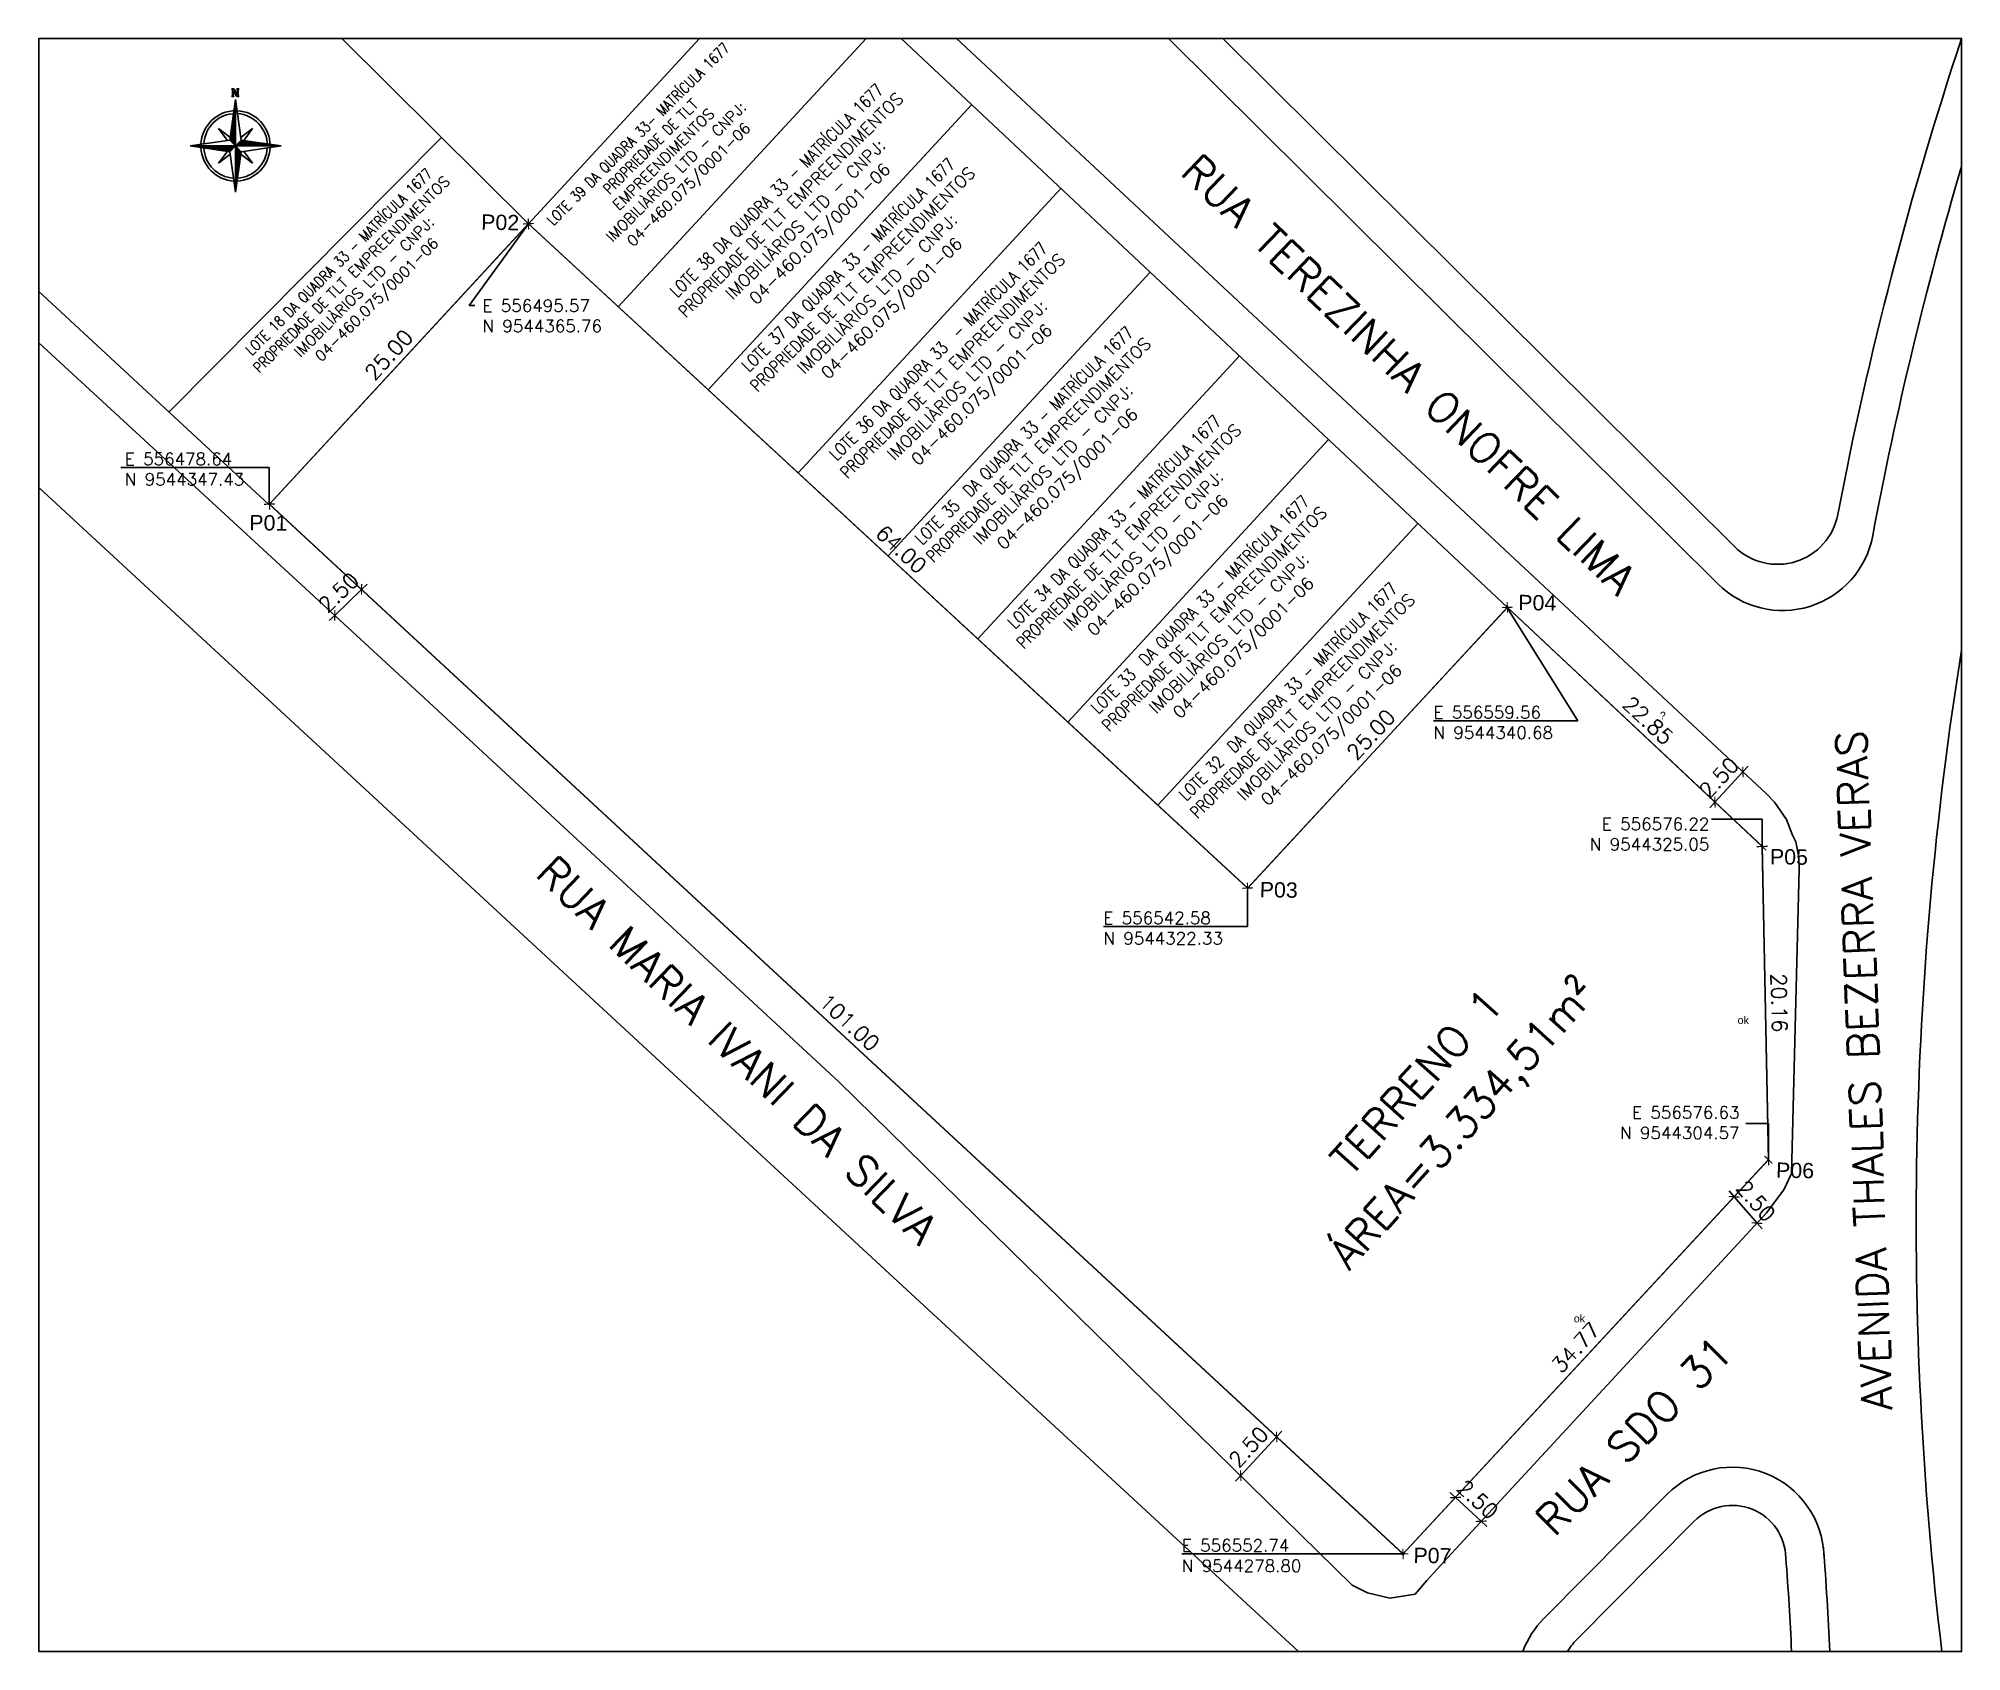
# Model space of a CAD drawing. Header units: millimetres. Extents: x 2888 to 3014, y 1469 to 1574.
import ezdxf
from ezdxf.enums import TextEntityAlignment as Align

# ---------------------------------------------------------------- set-up
doc = ezdxf.new("R2010")
doc.units = ezdxf.units.MM
doc.layers.get('Defpoints').update_dxf_attribs({"color": 250, "true_color": 0x323232})
for name, color, linetype in [('AMARELO', 2, 'Continuous'), ('CINZA', 8, 'Continuous'), ('COD_PONTO', 7, 'Continuous'), ('cotas', 4, 'Continuous'), ('MAGENTA', 6, 'Continuous'), ('QD_LOTE', 1, 'Continuous')]:
    doc.layers.add(name, color=color, linetype=linetype)
doc.layers.add('PONTOS', color=7, linetype='Continuous', lineweight=0)
doc.styles.add('arcad1', font='romans.shx')
doc.styles.add('COTA750', font='ROMANS.SHX', dxfattribs={"height": 1})
doc.styles.add('SIMPLEX', font='simplex', dxfattribs={"height": 0.2})
doc.styles.get("Standard").update_dxf_attribs({"font": 'arial.ttf'})
doc.styles.add('TEXTO', font='romans.shx')
doc.dimstyles.new('COTA750', dxfattribs={"dimtxt": 1, "dimasz": 0.5, "dimexe": 0.05, "dimexo": 0.95, "dimgap": 0.4, "dimtad": 1, "dimzin": 4, "dimdsep": 46, "dimtxsty": 'COTA750', "dimblk": 'ARCHTICK', "dimcen": -0.1, "dimdle": 0.05, "dimse1": 1, "dimse2": 1, "dimclrd": 8, "dimclre": 3, "dimclrt": 2, "dimaunit": 1, "dimadec": 3, "dimazin": 0, "dimtfac": 1, "dimtix": 1, "dimtmove": 2, "dimatfit": 3, "dimldrblk": 'ARCHTICK', "dimfxl": 1, "dimtvp": 0.125, "dimtolj": 1, "dimtzin": 4, "dimarcsym": 0})

# ---------------------------------------------------------------- blocks, each defined once
blk = doc.blocks.new('_ArchTick')
at = {"color": 0, "linetype": 'ByBlock', "const_width": 0.15}
blk.add_lwpolyline([(-0.5, -0.5), (0.5, 0.5)], dxfattribs=at)
blk = doc.blocks.new('*D19')
at = {"layer": 'cotas', "color": 8, "lineweight": -2, "transparency": 16777216}
blk.add_line((2984.32, 1537.08), (2967.28, 1518.65), dxfattribs=at)
at = {"layer": 'Defpoints', "color": 0, "transparency": 16777216}
for p in [(2984.29, 1537.04, 0.31), (2967.31, 1518.69, 0.31), (2967.31, 1518.69)]:
    blk.add_point(p, dxfattribs=at)
at = {"layer": 'cotas', "color": 8, "lineweight": -2, "transparency": 16777216, "xscale": 0.5, "yscale": 0.5, "zscale": 0.5}
for p, rotation in [((2984.29, 1537.04), 47.22426174334637), ((2967.31, 1518.69), 227.2242617433463)]:
    blk.add_blockref('_ArchTick', p, dxfattribs=dict(at, rotation=rotation))
at = {"layer": 'cotas', "color": 2, "transparency": 16777216, "insert": (2975.14, 1528.48), "char_height": 1, "attachment_point": 5, "rotation": 47.2243, "style": 'COTA750'}
blk.add_mtext('\\A1; 25.00', dxfattribs=at)
blk = doc.blocks.new('*D30')
at = {"layer": 'cotas', "color": 8, "lineweight": -2, "transparency": 16777216}
blk.add_line((2903.33, 1543.82), (2977.51, 1475.12), dxfattribs=at)
at = {"layer": 'Defpoints', "color": 0, "transparency": 16777216}
for p in [(2903.37, 1543.79), (2977.47, 1475.16), (2977.47, 1475.16)]:
    blk.add_point(p, dxfattribs=at)
at = {"layer": 'cotas', "color": 8, "lineweight": -2, "transparency": 16777216, "xscale": 0.5, "yscale": 0.5, "zscale": 0.5}
for p, rotation in [((2903.37, 1543.79), 137.1956697884301), ((2977.47, 1475.16), 317.1956697884302)]:
    blk.add_blockref('_ArchTick', p, dxfattribs=dict(at, rotation=rotation))
at = {"layer": 'cotas', "color": 2, "transparency": 16777216, "insert": (2941.03, 1510.14), "char_height": 1, "attachment_point": 5, "rotation": 317.1957, "style": 'COTA750'}
blk.add_mtext('\\A1; 101.00', dxfattribs=at)
blk = doc.blocks.new('*D31')
at = {"layer": 'cotas', "color": 8, "lineweight": -2, "transparency": 16777216}
blk.add_line((2920.33, 1562.15), (2903.33, 1543.75), dxfattribs=at)
at = {"layer": 'Defpoints', "color": 0, "transparency": 16777216}
for p in [(2920.3, 1562.11), (2903.37, 1543.78), (2903.37, 1543.78)]:
    blk.add_point(p, dxfattribs=at)
at = {"layer": 'cotas', "color": 8, "lineweight": -2, "transparency": 16777216, "xscale": 0.5, "yscale": 0.5, "zscale": 0.5}
for p, rotation in [((2920.3, 1562.11), 47.27405564799975), ((2903.37, 1543.78), 227.2740556479998)]:
    blk.add_blockref('_ArchTick', p, dxfattribs=dict(at, rotation=rotation))
at = {"layer": 'cotas', "color": 2, "transparency": 16777216, "insert": (2911.17, 1553.56), "char_height": 1, "attachment_point": 5, "rotation": 47.2741, "style": 'COTA750'}
blk.add_mtext('\\A1;25.00', dxfattribs=at)
blk = doc.blocks.new('*D21')
at = {"layer": 'cotas', "color": 8, "lineweight": -2, "transparency": 16777216}
for p, q in [((2999.12, 1498.51), (2998.79, 1498.89)), ((2999.12, 1498.51), (3000.61, 1496.79)), ((3000.61, 1496.79), (3000.94, 1496.41))]:
    blk.add_line(p, q, dxfattribs=at)
at = {"layer": 'Defpoints', "color": 0, "transparency": 16777216}
for p in [(2999.12, 1498.51, -61.99), (3000.61, 1496.79, -0.41), (3000.61, 1496.79)]:
    blk.add_point(p, dxfattribs=at)
at = {"layer": 'cotas', "color": 8, "lineweight": -2, "transparency": 16777216, "xscale": 0.5, "yscale": 0.5, "zscale": 0.5}
for p, rotation in [((2999.12, 1498.51), 310.9066044035442), ((3000.61, 1496.79), 130.9066044035442)]:
    blk.add_blockref('_ArchTick', p, dxfattribs=dict(at, rotation=rotation))
at = {"layer": 'cotas', "color": 2, "transparency": 16777216, "insert": (3000.54, 1498.24), "char_height": 1, "attachment_point": 5, "rotation": 310.9066, "style": 'COTA750'}
blk.add_mtext('\\A1;2.50', dxfattribs=at)
blk = doc.blocks.new('*D22')
at = {"layer": 'cotas', "color": 8, "lineweight": -2, "transparency": 16777216}
for p, q in [((2997.86, 1524.31), (2999.69, 1526.28)), ((2999.69, 1526.28), (3000.03, 1526.65)), ((2997.86, 1524.31), (2997.52, 1523.94))]:
    blk.add_line(p, q, dxfattribs=at)
at = {"layer": 'Defpoints', "color": 0, "transparency": 16777216}
for p in [(2999.69, 1526.28, -0.19), (2999.69, 1526.28), (2997.86, 1524.31, 0.26)]:
    blk.add_point(p, dxfattribs=at)
at = {"layer": 'cotas', "color": 8, "lineweight": -2, "transparency": 16777216, "xscale": 0.5, "yscale": 0.5, "zscale": 0.5}
for p, rotation in [((2999.69, 1526.28), 227.0847685948858), ((2997.86, 1524.31), 47.08476859488579)]:
    blk.add_blockref('_ArchTick', p, dxfattribs=dict(at, rotation=rotation))
at = {"layer": 'cotas', "color": 2, "transparency": 16777216, "insert": (2998.12, 1525.91), "char_height": 1, "attachment_point": 5, "rotation": 47.0848, "style": 'COTA750'}
blk.add_mtext('\\A1;2.50', dxfattribs=at)
blk = doc.blocks.new('*D23')
at = {"layer": 'cotas', "color": 8, "lineweight": -2, "transparency": 16777216}
for p, q in [((2966.86, 1480.28), (2969.21, 1482.81)), ((2969.21, 1482.81), (2969.55, 1483.18)), ((2966.86, 1480.28), (2966.52, 1479.91))]:
    blk.add_line(p, q, dxfattribs=at)
at = {"layer": 'Defpoints', "color": 0, "transparency": 16777216}
for p in [(2969.21, 1482.81, 0.28), (2969.21, 1482.81), (2966.86, 1480.28, -0.56)]:
    blk.add_point(p, dxfattribs=at)
at = {"layer": 'cotas', "color": 8, "lineweight": -2, "transparency": 16777216, "xscale": 0.5, "yscale": 0.5, "zscale": 0.5}
for p, rotation in [((2969.21, 1482.81), 227.198130295477), ((2966.86, 1480.28), 47.19813029547697)]:
    blk.add_blockref('_ArchTick', p, dxfattribs=dict(at, rotation=rotation))
at = {"layer": 'cotas', "color": 2, "transparency": 16777216, "insert": (2967.37, 1482.16), "char_height": 1, "attachment_point": 5, "rotation": 47.1981, "style": 'COTA750'}
blk.add_mtext('\\A1;2.50', dxfattribs=at)
blk = doc.blocks.new('*D24')
at = {"layer": 'cotas', "color": 8, "lineweight": -2, "transparency": 16777216}
for p, q in [((2980.9, 1478.85), (2980.54, 1479.18)), ((2980.9, 1478.85), (2982.58, 1477.3)), ((2982.58, 1477.3), (2982.95, 1476.96))]:
    blk.add_line(p, q, dxfattribs=at)
at = {"layer": 'Defpoints', "color": 0, "transparency": 16777216}
for p in [(2980.9, 1478.85, 0.02), (2982.58, 1477.3, -0.51), (2982.58, 1477.3)]:
    blk.add_point(p, dxfattribs=at)
at = {"layer": 'cotas', "color": 8, "lineweight": -2, "transparency": 16777216, "xscale": 0.5, "yscale": 0.5, "zscale": 0.5}
for p, rotation in [((2980.9, 1478.85), 317.293167576983), ((2982.58, 1477.3), 137.293167576983)]:
    blk.add_blockref('_ArchTick', p, dxfattribs=dict(at, rotation=rotation))
at = {"layer": 'cotas', "color": 2, "transparency": 16777216, "insert": (2982.35, 1478.73), "char_height": 1, "attachment_point": 5, "rotation": 317.2932, "style": 'COTA750'}
blk.add_mtext('\\A1;2.50', dxfattribs=at)
blk = doc.blocks.new('*D25')
at = {"layer": 'cotas', "color": 8, "lineweight": -2, "transparency": 16777216}
for p, q in [((2909.39, 1538.22), (2907.64, 1536.52)), ((2909.39, 1538.22), (2909.75, 1538.56)), ((2907.64, 1536.52), (2907.28, 1536.18))]:
    blk.add_line(p, q, dxfattribs=at)
at = {"layer": 'Defpoints', "color": 0, "transparency": 16777216}
for p in [(2909.39, 1538.22, -61.99), (2907.64, 1536.52, -0.94), (2907.64, 1536.52)]:
    blk.add_point(p, dxfattribs=at)
at = {"layer": 'cotas', "color": 8, "lineweight": -2, "transparency": 16777216, "xscale": 0.5, "yscale": 0.5, "zscale": 0.5}
for p, rotation in [((2909.39, 1538.22), 224.0401248778604), ((2907.64, 1536.52), 44.0401248778604)]:
    blk.add_blockref('_ArchTick', p, dxfattribs=dict(at, rotation=rotation))
at = {"layer": 'cotas', "color": 2, "transparency": 16777216, "insert": (2907.89, 1538.02), "char_height": 1, "attachment_point": 5, "rotation": 44.0401, "style": 'COTA750'}
blk.add_mtext('\\A1;2.50', dxfattribs=at)
blk = doc.blocks.new('*D26')
at = {"layer": 'cotas', "color": 8, "lineweight": -2, "transparency": 16777216}
blk.add_line((2920.26, 1562.15), (2967.35, 1518.66), dxfattribs=at)
at = {"layer": 'Defpoints', "color": 0, "transparency": 16777216}
for p in [(2920.3, 1562.12, 0.31), (2967.31, 1518.69, 0.31), (2967.31, 1518.69)]:
    blk.add_point(p, dxfattribs=at)
at = {"layer": 'cotas', "color": 8, "lineweight": -2, "transparency": 16777216, "xscale": 0.5, "yscale": 0.5, "zscale": 0.5}
for p, rotation in [((2920.3, 1562.12), 137.2704234751497), ((2967.31, 1518.69), 317.2704234751498)]:
    blk.add_blockref('_ArchTick', p, dxfattribs=dict(at, rotation=rotation))
at = {"layer": 'cotas', "color": 2, "transparency": 16777216, "insert": (2944.42, 1541.07), "char_height": 1, "attachment_point": 5, "rotation": 317.2704, "style": 'COTA750'}
blk.add_mtext('\\A1; 64.00', dxfattribs=at)
blk = doc.blocks.new('*D27')
at = {"layer": 'cotas', "color": 8, "lineweight": -2, "transparency": 16777216}
blk.add_line((3001.39, 1500.97), (2977.44, 1475.12), dxfattribs=at)
at = {"layer": 'Defpoints', "color": 0, "transparency": 16777216}
for p in [(3001.36, 1500.93, 61.99), (2977.47, 1475.16, 61.99), (2977.47, 1475.16)]:
    blk.add_point(p, dxfattribs=at)
at = {"layer": 'cotas', "color": 8, "lineweight": -2, "transparency": 16777216, "xscale": 0.5, "yscale": 0.5, "zscale": 0.5}
for p, rotation in [((3001.36, 1500.93), 47.17273240452888), ((2977.47, 1475.16), 227.1727324045289)]:
    blk.add_blockref('_ArchTick', p, dxfattribs=dict(at, rotation=rotation))
at = {"layer": 'cotas', "color": 2, "transparency": 16777216, "insert": (2988.76, 1488.66), "char_height": 1, "attachment_point": 5, "rotation": 47.1727, "style": 'COTA750'}
blk.add_mtext('\\A1;34.77', dxfattribs=at)
blk = doc.blocks.new('*D28')
at = {"layer": 'cotas', "color": 8, "lineweight": -2, "transparency": 16777216}
blk.add_line((2984.25, 1537.08), (3000.99, 1521.38), dxfattribs=at)
at = {"layer": 'Defpoints', "color": 0, "transparency": 16777216}
for p in [(2984.29, 1537.04), (3000.95, 1521.41), (3000.95, 1521.41)]:
    blk.add_point(p, dxfattribs=at)
at = {"layer": 'cotas', "color": 8, "lineweight": -2, "transparency": 16777216, "xscale": 0.5, "yscale": 0.5, "zscale": 0.5}
for p, rotation in [((2984.29, 1537.04), 136.8263400353298), ((3000.95, 1521.41), 316.8263400353299)]:
    blk.add_blockref('_ArchTick', p, dxfattribs=dict(at, rotation=rotation))
at = {"layer": 'cotas', "color": 2, "transparency": 16777216, "insert": (2993.24, 1529.88), "char_height": 1, "attachment_point": 5, "rotation": 316.8263, "style": 'COTA750'}
blk.add_mtext('\\A1; 22.85', dxfattribs=at)
blk = doc.blocks.new('*D29')
at = {"layer": 'cotas', "color": 8, "lineweight": -2, "transparency": 16777216}
blk.add_line((3000.95, 1521.46), (3001.36, 1500.88), dxfattribs=at)
at = {"layer": 'Defpoints', "color": 0, "transparency": 16777216}
for p in [(3000.95, 1521.41), (3001.36, 1500.93), (3001.36, 1500.93)]:
    blk.add_point(p, dxfattribs=at)
at = {"layer": 'cotas', "color": 8, "lineweight": -2, "transparency": 16777216, "xscale": 0.5, "yscale": 0.5, "zscale": 0.5}
for p, rotation in [((3000.95, 1521.41), 91.14282802326625), ((3001.36, 1500.93), 271.1428280232662)]:
    blk.add_blockref('_ArchTick', p, dxfattribs=dict(at, rotation=rotation))
at = {"layer": 'cotas', "color": 2, "transparency": 16777216, "insert": (3002.06, 1511.19), "char_height": 1, "attachment_point": 5, "rotation": 271.1428, "style": 'COTA750'}
blk.add_mtext('\\A1;20.16', dxfattribs=at)
blk = doc.blocks.new('symbolCode907938-flat-1-flat-1')
h = blk.add_hatch(color=5)
edge = h.paths.add_edge_path()
edge.add_ellipse((0, 0), major_axis=(-0.0354, 0.0354), ratio=1, start_angle=0, end_angle=360)
at = {"color": 5}
blk.add_ellipse((0, 0), major_axis=(-0.0354, 0.0354), ratio=1, start_param=3.926991, end_param=10.210176, dxfattribs=at)

msp = doc.modelspace()

# ---------------------------------------------------------------- linework, layer by layer
at = {"layer": 'AMARELO'}
for p, q in [((2916.433, 1556.765), (2916.793, 1556.765)), ((3000.951, 1523.189), (2997.64, 1523.189)), ((3001.36, 1503.306), (2999.877, 1503.306))]:
    msp.add_line(p, q, dxfattribs=at)
at = {"layer": 'AMARELO', "elevation": 0}
for points in [[(2920.303, 1562.121), (2916.433, 1556.765)], [(2893.645, 1546.182), (2903.343, 1546.182)], [(2903.343, 1543.807), (2903.343, 1546.182)], [(2984.266, 1537.064), (2988.891, 1529.617)], [(3000.951, 1521.403), (3000.951, 1523.189)], [(2967.312, 1518.555), (2967.312, 1516.181)], [(2957.881, 1516.181), (2967.312, 1516.181)], [(3001.36, 1500.931), (3001.36, 1503.306)], [(2963.009, 1475.159), (2977.472, 1475.159)]]:
    msp.add_lwpolyline(points, dxfattribs=at)
at = {"layer": 'AMARELO'}
msp.add_lwpolyline([(2979.46, 1529.617), (2988.891, 1529.617)], dxfattribs=at)
at = {"layer": 'CINZA'}
for p, q in [((2920.303, 1562.121), (2908.106, 1574.232)), ((2931.489, 1574.232), (2920.297, 1562.115)), ((2942.379, 1574.232), (2926.174, 1556.687)), ((2984.29, 1537.042), (2944.669, 1574.232)), ((2962.143, 1574.232), (2998.049, 1538.578)), ((2949.275, 1569.908), (2932.051, 1551.259)), ((2914.626, 1567.758), (2896.803, 1549.809)), ((2955.109, 1564.433), (2937.928, 1545.831)), ((2960.942, 1558.958), (2943.805, 1540.403)), ((2888.271, 1557.711, -0.314), (2903.334, 1543.762, -0.314)), ((2888.305, 1554.33), (2913.202, 1531.398)), ((2966.775, 1553.483), (2949.682, 1534.975)), ((2972.608, 1548.007), (2955.558, 1529.547)), ((2943.313, 1494.02), (2888.305, 1544.884)), ((2978.441, 1542.532), (2961.435, 1524.119)), ((2913.202, 1531.398), (2940.593, 1506.033)), ((2940.593, 1506.033), (2974.152, 1473.127)), ((2970.638, 1468.782), (2943.313, 1494.02)), ((2994.738, 1479.064), (2986.679, 1470.949)), ((2996.512, 1477.302), (2988.805, 1469.542)), ((2979.016, 1473.421), (2980.37, 1474.902)), ((2978.266, 1472.536), (2979.016, 1473.421)), ((2974.152, 1473.127), (2975.138, 1472.627)), ((2975.138, 1472.627), (2976.598, 1472.269)), ((2976.598, 1472.269), (2978.266, 1472.536))]:
    msp.add_line(p, q, dxfattribs=at)
at = {"layer": 'CINZA', "elevation": 0}
msp.add_lwpolyline([(2965.691, 1574.232), (2999.142, 1541.015, 0.6007336), (3005.889, 1543.103, -0.0327213), (3013.98, 1574.232, -0.0327213)], format="xyb", dxfattribs=at)
at = {"layer": 'CINZA'}
msp.add_polyline3d([(2980.37, 1474.902, 0), (3001.231, 1497.46, 0), (3002.356, 1498.965, 0), (3002.857, 1500.032, 0), (3003.363, 1519.931, 0), (3003.352, 1520.714, 0), (3003.145, 1521.714, 0), (3002.94, 1522.15, 0), (3002.537, 1523.182, 0), (3001.752, 1524.317, 0), (3001.223, 1524.853, 0), (2948.291, 1574.232, 0)], dxfattribs=at)
for centre, radius, start, end in [((3247.516, 1496.922), 243.5, 163.55286, 169.39605), ((3002.277, 1542.835), 6, 225.20132, 349.39605), ((3247.516, 1496.922), 236.5, 170.91984, 186.83351), ((2998.995, 1474.836), 6, 1.86183, 135.20132), ((2998.995, 1474.836), 3.5, 1.07588, 135.20132), ((2809.069, 1459.98), 194, 2.60066, 4.41148), ((2809.069, 1459.98), 196.5, 2.56755, 4.55242), ((2990.937, 1466.721), 6, 135.20132, 159.90395), ((2991.644, 1466.723), 4, 135.20132, 149.01783)]:
    msp.add_arc(centre, radius, start, end, dxfattribs=at)
at = {"layer": 'MAGENTA'}
for p, q in [((2900.782, 1567.588), (2901.153, 1570.238)), ((2900.907, 1570.948), (2901.047, 1570.948)), ((2900.908, 1570.9), (2900.907, 1570.948)), ((2900.954, 1570.9), (2900.908, 1570.9)), ((2900.908, 1570.427), (2900.908, 1570.474)), ((2900.908, 1570.474), (2900.954, 1570.474)), ((2901.047, 1570.427), (2900.908, 1570.427)), ((2900.954, 1570.474), (2900.954, 1570.9)), ((2901.001, 1570.806), (2901.001, 1570.474)), ((2901.233, 1570.427), (2901.001, 1570.806)), ((2901.001, 1570.474), (2901.047, 1570.474)), ((2901.047, 1570.948), (2901.28, 1570.569)), ((2901.047, 1570.474), (2901.047, 1570.427)), ((2901.153, 1570.238), (2901.526, 1567.588)), ((2901.153, 1570.238), (2901.154, 1567.209)), ((2901.233, 1570.948), (2901.373, 1570.948)), ((2901.233, 1570.9), (2901.233, 1570.948)), ((2901.28, 1570.9), (2901.233, 1570.9)), ((2901.373, 1570.427), (2901.233, 1570.427)), ((2901.28, 1570.569), (2901.28, 1570.9)), ((2901.373, 1570.9), (2901.326, 1570.9)), ((2901.326, 1570.9), (2901.326, 1570.474)), ((2901.326, 1570.474), (2901.373, 1570.475)), ((2901.373, 1570.948), (2901.373, 1570.9)), ((2901.373, 1570.475), (2901.373, 1570.427)), ((2900.965, 1568.898), (2901.153, 1568.898)), ((2900.973, 1568.958), (2901.153, 1568.958)), ((2900.982, 1569.019), (2901.153, 1569.019)), ((2900.99, 1569.079), (2901.153, 1569.079)), ((2900.999, 1569.14), (2901.153, 1569.14)), ((2901.007, 1569.2), (2901.153, 1569.2)), ((2901.016, 1569.261), (2901.153, 1569.261)), ((2901.024, 1569.322), (2901.153, 1569.322)), ((2901.033, 1569.382), (2901.153, 1569.382)), ((2901.041, 1569.443), (2901.153, 1569.443)), ((2901.05, 1569.503), (2901.153, 1569.503)), ((2901.058, 1569.564), (2901.153, 1569.564)), ((2901.067, 1569.624), (2901.153, 1569.625)), ((2901.075, 1569.685), (2901.153, 1569.685)), ((2898.178, 1567.208), (2900.782, 1567.588)), ((2900.037, 1568.344), (2900.782, 1567.777)), ((2900.596, 1567.588), (2900.037, 1568.344)), ((2901.154, 1567.209), (2900.782, 1567.588)), ((2900.787, 1567.625), (2901.154, 1567.626)), ((2900.795, 1567.686), (2901.154, 1567.686)), ((2900.804, 1567.747), (2901.154, 1567.747)), ((2900.812, 1567.807), (2901.154, 1567.807)), ((2900.821, 1567.868), (2901.154, 1567.868)), ((2900.829, 1567.928), (2901.154, 1567.928)), ((2900.838, 1567.989), (2901.153, 1567.989)), ((2900.846, 1568.049), (2901.153, 1568.05)), ((2900.855, 1568.11), (2901.153, 1568.11)), ((2900.863, 1568.171), (2901.153, 1568.171)), ((2900.872, 1568.231), (2901.153, 1568.231)), ((2900.88, 1568.292), (2901.153, 1568.292)), ((2900.889, 1568.352), (2901.153, 1568.352)), ((2900.897, 1568.413), (2901.153, 1568.413)), ((2900.906, 1568.474), (2901.153, 1568.474)), ((2900.914, 1568.534), (2901.153, 1568.534)), ((2900.923, 1568.595), (2901.153, 1568.595)), ((2900.931, 1568.655), (2901.153, 1568.655)), ((2900.94, 1568.716), (2901.153, 1568.716)), ((2900.948, 1568.776), (2901.153, 1568.776)), ((2900.957, 1568.837), (2901.153, 1568.837)), ((2901.154, 1567.209), (2901.526, 1567.588)), ((2901.526, 1567.777), (2902.269, 1568.345)), ((2901.526, 1567.588), (2904.13, 1567.21)), ((2902.269, 1568.345), (2901.712, 1567.588)), ((2898.178, 1567.208), (2901.154, 1567.209)), ((2900.782, 1566.83), (2898.178, 1567.208)), ((2898.602, 1567.147), (2898.602, 1567.208)), ((2898.661, 1567.138), (2898.661, 1567.208)), ((2898.721, 1567.129), (2898.721, 1567.208)), ((2898.78, 1567.121), (2898.78, 1567.208)), ((2898.84, 1567.112), (2898.84, 1567.208)), ((2898.899, 1567.103), (2898.899, 1567.208)), ((2898.959, 1567.095), (2898.959, 1567.208)), ((2899.018, 1567.086), (2899.018, 1567.208)), ((2899.078, 1567.077), (2899.078, 1567.208)), ((2899.137, 1567.069), (2899.137, 1567.208)), ((2899.197, 1567.06), (2899.197, 1567.208)), ((2899.257, 1567.052), (2899.256, 1567.208)), ((2899.316, 1567.043), (2899.316, 1567.208)), ((2899.376, 1567.034), (2899.376, 1567.208)), ((2899.435, 1567.026), (2899.435, 1567.208)), ((2899.495, 1567.017), (2899.495, 1567.209)), ((2899.554, 1567.008), (2899.554, 1567.209)), ((2899.614, 1567), (2899.614, 1567.209)), ((2899.673, 1566.991), (2899.673, 1567.209)), ((2899.733, 1566.983), (2899.733, 1567.209)), ((2899.792, 1566.974), (2899.792, 1567.209)), ((2899.852, 1566.965), (2899.852, 1567.209)), ((2899.911, 1566.957), (2899.911, 1567.209)), ((2899.971, 1566.948), (2899.971, 1567.209)), ((2900.03, 1566.939), (2900.03, 1567.209)), ((2900.038, 1566.073), (2900.596, 1566.83)), ((2900.782, 1566.641), (2900.038, 1566.073)), ((2900.09, 1566.931), (2900.09, 1567.209)), ((2900.149, 1566.922), (2900.149, 1567.209)), ((2900.209, 1566.913), (2900.209, 1567.209)), ((2900.268, 1566.905), (2900.268, 1567.209)), ((2900.328, 1566.896), (2900.328, 1567.209)), ((2900.388, 1566.888), (2900.387, 1567.209)), ((2900.447, 1566.879), (2900.447, 1567.209)), ((2900.507, 1566.87), (2900.506, 1567.209)), ((2900.566, 1566.862), (2900.566, 1567.209)), ((2900.626, 1566.853), (2900.626, 1567.209)), ((2900.685, 1566.844), (2900.685, 1567.209)), ((2900.745, 1566.836), (2900.745, 1567.209)), ((2900.782, 1566.83), (2901.154, 1567.209)), ((2901.155, 1564.18), (2900.782, 1566.83)), ((2900.804, 1567.565), (2901.154, 1567.565)), ((2900.804, 1566.853), (2900.804, 1567.209)), ((2900.863, 1567.504), (2901.154, 1567.504)), ((2900.864, 1566.914), (2900.864, 1567.209)), ((2900.923, 1567.444), (2901.154, 1567.444)), ((2900.923, 1566.974), (2900.923, 1567.209)), ((2900.983, 1567.383), (2901.154, 1567.383)), ((2900.983, 1567.035), (2900.983, 1567.209)), ((2901.042, 1567.323), (2901.154, 1567.323)), ((2901.042, 1567.096), (2901.042, 1567.209)), ((2901.102, 1567.262), (2901.154, 1567.262)), ((2901.102, 1567.156), (2901.102, 1567.209)), ((2901.154, 1567.209), (2904.13, 1567.21)), ((2901.526, 1566.831), (2901.154, 1567.209)), ((2901.154, 1567.209), (2901.155, 1564.18)), ((2901.206, 1567.156), (2901.154, 1567.156)), ((2901.265, 1567.096), (2901.154, 1567.096)), ((2901.325, 1567.035), (2901.154, 1567.035)), ((2901.385, 1566.975), (2901.154, 1566.974)), ((2901.444, 1566.914), (2901.154, 1566.914)), ((2901.504, 1566.853), (2901.154, 1566.853)), ((2901.521, 1566.793), (2901.154, 1566.793)), ((2901.512, 1566.732), (2901.154, 1566.732)), ((2901.504, 1566.672), (2901.154, 1566.672)), ((2901.495, 1566.611), (2901.154, 1566.611)), ((2901.487, 1566.551), (2901.154, 1566.55)), ((2901.478, 1566.49), (2901.154, 1566.49)), ((2901.47, 1566.429), (2901.154, 1566.429)), ((2901.461, 1566.369), (2901.154, 1566.369)), ((2901.526, 1566.831), (2901.155, 1564.18)), ((2901.206, 1567.262), (2901.206, 1567.209)), ((2901.265, 1567.323), (2901.265, 1567.209)), ((2901.325, 1567.383), (2901.325, 1567.209)), ((2901.384, 1567.444), (2901.384, 1567.209)), ((2901.444, 1567.505), (2901.444, 1567.209)), ((2901.503, 1567.565), (2901.503, 1567.209)), ((2904.13, 1567.21), (2901.526, 1566.831)), ((2902.27, 1566.074), (2901.526, 1566.641)), ((2901.563, 1567.582), (2901.563, 1567.209)), ((2901.622, 1567.574), (2901.623, 1567.209)), ((2901.682, 1567.565), (2901.682, 1567.209)), ((2901.712, 1566.831), (2902.27, 1566.074)), ((2901.741, 1567.557), (2901.742, 1567.209)), ((2901.801, 1567.548), (2901.801, 1567.209)), ((2901.86, 1567.539), (2901.861, 1567.209)), ((2901.92, 1567.531), (2901.92, 1567.209)), ((2901.98, 1567.522), (2901.98, 1567.209)), ((2902.039, 1567.513), (2902.039, 1567.209)), ((2902.099, 1567.505), (2902.099, 1567.209)), ((2902.158, 1567.496), (2902.158, 1567.21)), ((2902.218, 1567.488), (2902.218, 1567.21)), ((2902.277, 1567.479), (2902.277, 1567.21)), ((2902.337, 1567.47), (2902.337, 1567.21)), ((2902.396, 1567.462), (2902.396, 1567.21)), ((2902.456, 1567.453), (2902.456, 1567.21)), ((2902.515, 1567.444), (2902.515, 1567.21)), ((2902.575, 1567.436), (2902.575, 1567.21)), ((2902.634, 1567.427), (2902.634, 1567.21)), ((2902.694, 1567.418), (2902.694, 1567.21)), ((2902.753, 1567.41), (2902.753, 1567.21)), ((2902.813, 1567.401), (2902.813, 1567.21)), ((2902.872, 1567.393), (2902.873, 1567.21)), ((2902.932, 1567.384), (2902.932, 1567.21)), ((2902.992, 1567.375), (2902.992, 1567.21)), ((2903.051, 1567.367), (2903.051, 1567.21)), ((2903.111, 1567.358), (2903.111, 1567.21)), ((2903.17, 1567.349), (2903.17, 1567.21)), ((2903.23, 1567.341), (2903.23, 1567.21)), ((2903.289, 1567.332), (2903.289, 1567.21)), ((2903.349, 1567.324), (2903.349, 1567.21)), ((2903.408, 1567.315), (2903.408, 1567.21)), ((2903.468, 1567.306), (2903.468, 1567.21)), ((2903.527, 1567.298), (2903.527, 1567.21)), ((2903.587, 1567.289), (2903.587, 1567.21)), ((2903.646, 1567.28), (2903.646, 1567.21)), ((2903.706, 1567.272), (2903.706, 1567.21)), ((2903.765, 1567.263), (2903.765, 1567.21)), ((2903.825, 1567.254), (2903.825, 1567.21)), ((2901.453, 1566.308), (2901.154, 1566.308)), ((2901.444, 1566.248), (2901.154, 1566.248)), ((2901.436, 1566.187), (2901.154, 1566.187)), ((2901.427, 1566.126), (2901.154, 1566.126)), ((2901.419, 1566.066), (2901.154, 1566.066)), ((2901.41, 1566.005), (2901.154, 1566.005)), ((2901.402, 1565.945), (2901.154, 1565.945)), ((2901.393, 1565.884), (2901.154, 1565.884)), ((2901.385, 1565.824), (2901.154, 1565.824)), ((2901.376, 1565.763), (2901.154, 1565.763)), ((2901.368, 1565.702), (2901.154, 1565.702)), ((2901.36, 1565.642), (2901.154, 1565.642)), ((2901.351, 1565.581), (2901.154, 1565.581)), ((2901.343, 1565.521), (2901.154, 1565.521)), ((2901.334, 1565.46), (2901.154, 1565.46)), ((2901.326, 1565.4), (2901.154, 1565.4)), ((2901.317, 1565.339), (2901.154, 1565.339)), ((2901.309, 1565.278), (2901.155, 1565.278)), ((2901.3, 1565.218), (2901.155, 1565.218)), ((2901.292, 1565.157), (2901.155, 1565.157)), ((2901.283, 1565.097), (2901.155, 1565.097)), ((2901.275, 1565.036), (2901.155, 1565.036)), ((2901.266, 1564.976), (2901.155, 1564.975)), ((2901.258, 1564.915), (2901.155, 1564.915)), ((2901.249, 1564.854), (2901.155, 1564.854)), ((2901.241, 1564.794), (2901.155, 1564.794)), ((2901.232, 1564.733), (2901.155, 1564.733)), ((2901.224, 1564.673), (2901.155, 1564.673)), ((2901.215, 1564.612), (2901.155, 1564.612)), ((2901.207, 1564.551), (2901.155, 1564.551)), ((2901.198, 1564.491), (2901.155, 1564.491)), ((2901.19, 1564.43), (2901.155, 1564.43)), ((2901.181, 1564.37), (2901.155, 1564.37)), ((2901.173, 1564.309), (2901.155, 1564.309)), ((2901.164, 1564.249), (2901.155, 1564.249)), ((2901.156, 1564.188), (2901.155, 1564.188))]:
    msp.add_line(p, q, dxfattribs=at)
for major_axis, start_param, end_param in [((-0.001, 2.303), 6.2830065, 7.8086142), ((-0.001, 2.116), 6.2830065, 7.7919064), ((-0.001, 2.303), 4.7122102, 6.2378179), ((-0.001, 2.116), 4.7122102, 6.2211101), ((-0.001, 2.303), 1.6158062, 3.0962252), ((-0.001, 2.116), 1.632514, 3.0795174), ((-0.001, 2.303), 3.1866025, 4.6670216), ((-0.001, 2.116), 3.2033103, 4.6503137)]:
    msp.add_ellipse((2901.154, 1567.209), major_axis=major_axis, ratio=0.9826671, start_param=start_param, end_param=end_param, dxfattribs=at)
at = {"layer": 'PONTOS'}
for p in [(2920.297, 1562.121), (2903.367, 1543.791), (2984.29, 1537.042), (3000.951, 1521.411), (2967.312, 1518.691), (3001.36, 1500.931), (2977.472, 1475.159)]:
    msp.add_point(p, dxfattribs=at)
at = {"layer": 'QD_LOTE', "elevation": 0}
msp.add_lwpolyline([(2888.305, 1468.782), (2888.305, 1574.232), (3013.98, 1574.232), (3013.98, 1468.782)], close=True, dxfattribs=at)
msp.add_lwpolyline([(2888.305, 1468.782), (2888.305, 1574.232), (3013.98, 1574.232), (3013.98, 1468.782)], close=True, dxfattribs=at)
msp.add_lwpolyline([(3000.951, 1521.403), (3001.36, 1500.931), (2977.472, 1475.159), (2903.367, 1543.785), (2920.297, 1562.115), (2967.312, 1518.691), (2984.29, 1537.042), (3000.951, 1521.403)], dxfattribs=at)

# ---------------------------------------------------------------- block references
at = {"layer": 'QD_LOTE'}
msp.add_blockref('symbolCode907938-flat-1-flat-1', (2977.472, 1475.159), dxfattribs=at)

# ---------------------------------------------------------------- texts
at = {"layer": 'AMARELO', "style": 'TEXTO'}
for s, p in [('RUA TEREZINHA ONOFRE LIMA', (2963.518, 1566.113)), ('RUA MARIA IVANI DA SILVA', (2921.367, 1520.257))]:
    msp.add_text(s, height=2, rotation=316, dxfattribs=at).set_placement(p, align=Align.MIDDLE_LEFT)
at = {"layer": 'AMARELO', "ltscale": 2, "style": 'arcad1'}
for s, rotation, p in [('AVENIDA THALES BEZERRA VERAS', 92.19464, (3007.605, 1506.776)), ('ÁREA=3.334,51m²', 48, (2981.351, 1503.343)), ('RUA SDO 31', 45.3265, (2992.567, 1482.894))]:
    msp.add_text(s, height=2, rotation=rotation, dxfattribs=at).set_placement(p, align=Align.MIDDLE_CENTER)
at = {"layer": 'AMARELO', "char_height": 0.8, "style": 'SIMPLEX'}
for s, insert, attachment_point in [('E 556495.57\\PN 9544365.76', (2917.293, 1557.165), 1), ('E 556478.64\\PN 9544347.43', (2893.912, 1547.142), 1), ('E 556559.56\\PN 9544340.68', (2979.46, 1530.577), 1), ('E 556576.22\\PN 9544325.05', (2997.494, 1523.282), 3), ('E 556542.58\\PN 9544322.33', (2957.881, 1517.141), 1), ('E 556576.63\\PN 9544304.57', (2999.47, 1504.422), 3), ('E 556552.74\\PN 9544278.80', (2963.009, 1476.119), 1)]:
    msp.add_mtext(s, dxfattribs=dict(at, insert=insert, attachment_point=attachment_point))
at = {"layer": 'CINZA', "attachment_point": 2, "rotation": 45, "style": 'arcad1'}
for s, insert, char_height, width in [('{\\W0.8;LOTE 39 DA QUADRA 33- MATRÍCULA 1677^JPROPRIEDADE DE }TLT EMPREENDIMENTOS IMOBILIÀRIOS LTD - CNPJ: 04-460.075/0001-06', (2927.222, 1568.236), 0.7, 15.65663), ('{\\W0.8;LOTE 38 DA QUADRA 33 - MATRÍCULA 1677^JPROPRIEDADE DE }TLT EMPREENDIMENTOS IMOBILIÀRIOS LTD - CNPJ: 04-460.075/0001-06', (2936.227, 1564.583), 0.8, 22.56918), ('{\\W0.8;LOTE 37 DA QUADRA 33 - MATRÍCULA 1677^JPROPRIEDADE DE }TLT EMPREENDIMENTOS IMOBILIÀRIOS LTD - CNPJ: 04-460.075/0001-06', (2940.922, 1559.722), 0.8, 23.38212), ('{\\W0.8;LOTE 18 DA QUADRA 33 - MATRÍCULA 1677^JPROPRIEDADE DE }TLT EMPREENDIMENTOS IMOBILIÀRIOS LTD - CNPJ: 04-460.075/0001-06', (2907.654, 1559.888), 0.7, 19.59274), ('{\\W0.8;LOTE 36 DA QUADRA 33  - MATRÍCULA 1677^JPROPRIEDADE DE }TLT EMPREENDIMENTOS IMOBILIÀRIOS LTD - CNPJ: 04-460.075/0001-06', (2946.806, 1554.067), 0.8, 23.31463), ('{\\W0.8;LOTE 35  DA QUADRA 33 - MATRÍCULA 1677^JPROPRIEDADE DE }TLT EMPREENDIMENTOS IMOBILIÀRIOS LTD - CNPJ: 04-460.075/0001-06', (2952.411, 1548.566), 0.8, 22.77253), ('{\\W0.8;LOTE 34 DA QUADRA 33 - MATRÍCULA 1677^JPROPRIEDADE DE }TLT EMPREENDIMENTOS IMOBILIÀRIOS LTD - CNPJ: 04-460.075/0001-06', (2958.316, 1542.921), 0.8, 23.7891), ('{\\W0.8;LOTE 33  DA QUADRA 33 - MATRÍCULA 1677^JPROPRIEDADE DE }TLT EMPREENDIMENTOS IMOBILIÀRIOS LTD - CNPJ: 04-460.075/0001-06', (2963.914, 1537.521), 0.8, 23.24669), ('{\\W0.8;LOTE 32  DA QUADRA 33 - MATRÍCULA 1677^JPROPRIEDADE DE }TLT EMPREENDIMENTOS IMOBILIÀRIOS LTD - CNPJ: 04-460.075/0001-06', (2969.669, 1531.826), 0.8, 23.78908)]:
    msp.add_mtext(s, dxfattribs=dict(at, insert=insert, char_height=char_height, width=width))
at = {"layer": 'COD_PONTO'}
for s, p in [('P02', (2917.211, 1562.233)), ('P01', (2902.055, 1542.591)), ('P04', (2985.005, 1537.368)), ('P05', (3001.457, 1520.753)), ('P03', (2968.105, 1518.599)), ('P06', (3001.857, 1500.258)), ('P07', (2978.154, 1475.079))]:
    msp.add_text(s, height=1, rotation=359, dxfattribs=at).set_placement(p, align=Align.MIDDLE_LEFT)
at = {"layer": 'Defpoints'}
for s, p in [('?', (2994.259, 1529.965)), ('ok', (2999.341, 1510.058)), ('ok', (2988.633, 1490.554))]:
    msp.add_text(s, height=0.5, dxfattribs=at).set_placement(p, align=Align.MIDDLE_LEFT)
at = {"layer": 'MAGENTA', "ltscale": 2, "style": 'arcad1'}
msp.add_text('TERRENO 1', height=2, rotation=48, dxfattribs=at).set_placement((2978.369, 1506.038), align=Align.MIDDLE_CENTER)

# ---------------------------------------------------------------- dimensions: what is measured, and where the dimension line sits
at = {"layer": 'cotas'}
for p1, p2, text, picture, middle in [((2920.297, 1562.115), (2903.367, 1543.785), '25.00', '*D31', (2911.171, 1553.56)), ((2909.387, 1538.215, -61.99), (2907.637, 1536.523, -0.944), '2.50', '*D25', (2907.887, 1538.016)), ((2997.858, 1524.307, 0.26), (2999.693, 1526.28, -0.19), '2.50', '*D22', (2998.116, 1525.907)), ((3000.951, 1521.411), (3001.36, 1500.931), '20.16', '*D29', (3002.055, 1511.189)), ((3001.36, 1500.931, 61.99), (2977.472, 1475.159, 61.99), '34.77', '*D27', (2988.756, 1488.657)), ((2999.116, 1498.51, -61.99), (3000.609, 1496.788, -0.406), '2.50', '*D21', (3000.543, 1498.238)), ((2966.859, 1480.279, -0.563), (2969.206, 1482.813, 0.281), '2.50', '*D23', (2967.372, 1482.157)), ((2980.903, 1478.846, 0.022), (2982.583, 1477.295, -0.514), '2.50', '*D24', (2982.353, 1478.732))]:
    dim = msp.add_aligned_dim(p1=p1, p2=p2, distance=0, text=text, dimstyle='COTA750', override={"dimpost": ' <>'}, dxfattribs=at)
    dim.commit()
    dim.dimension.update_dxf_attribs({"geometry": picture, "text_midpoint": middle})
for p1, p2, picture, middle in [((2920.297, 1562.121, 0.314), (2967.312, 1518.691, 0.314), '*D26', (2944.415, 1541.067)), ((2903.367, 1543.791), (2977.472, 1475.159), '*D30', (2941.031, 1510.135)), ((2984.29, 1537.042, 0.314), (2967.312, 1518.691, 0.314), '*D19', (2975.141, 1528.478)), ((2984.29, 1537.042), (3000.951, 1521.411), '*D28', (2993.237, 1529.883))]:
    dim = msp.add_aligned_dim(p1=p1, p2=p2, distance=0, dimstyle='COTA750', override={"dimpost": ' <>'}, dxfattribs=at)
    dim.commit()
    dim.dimension.update_dxf_attribs({"geometry": picture, "text_midpoint": middle})

doc.saveas('drawing.dxf')
